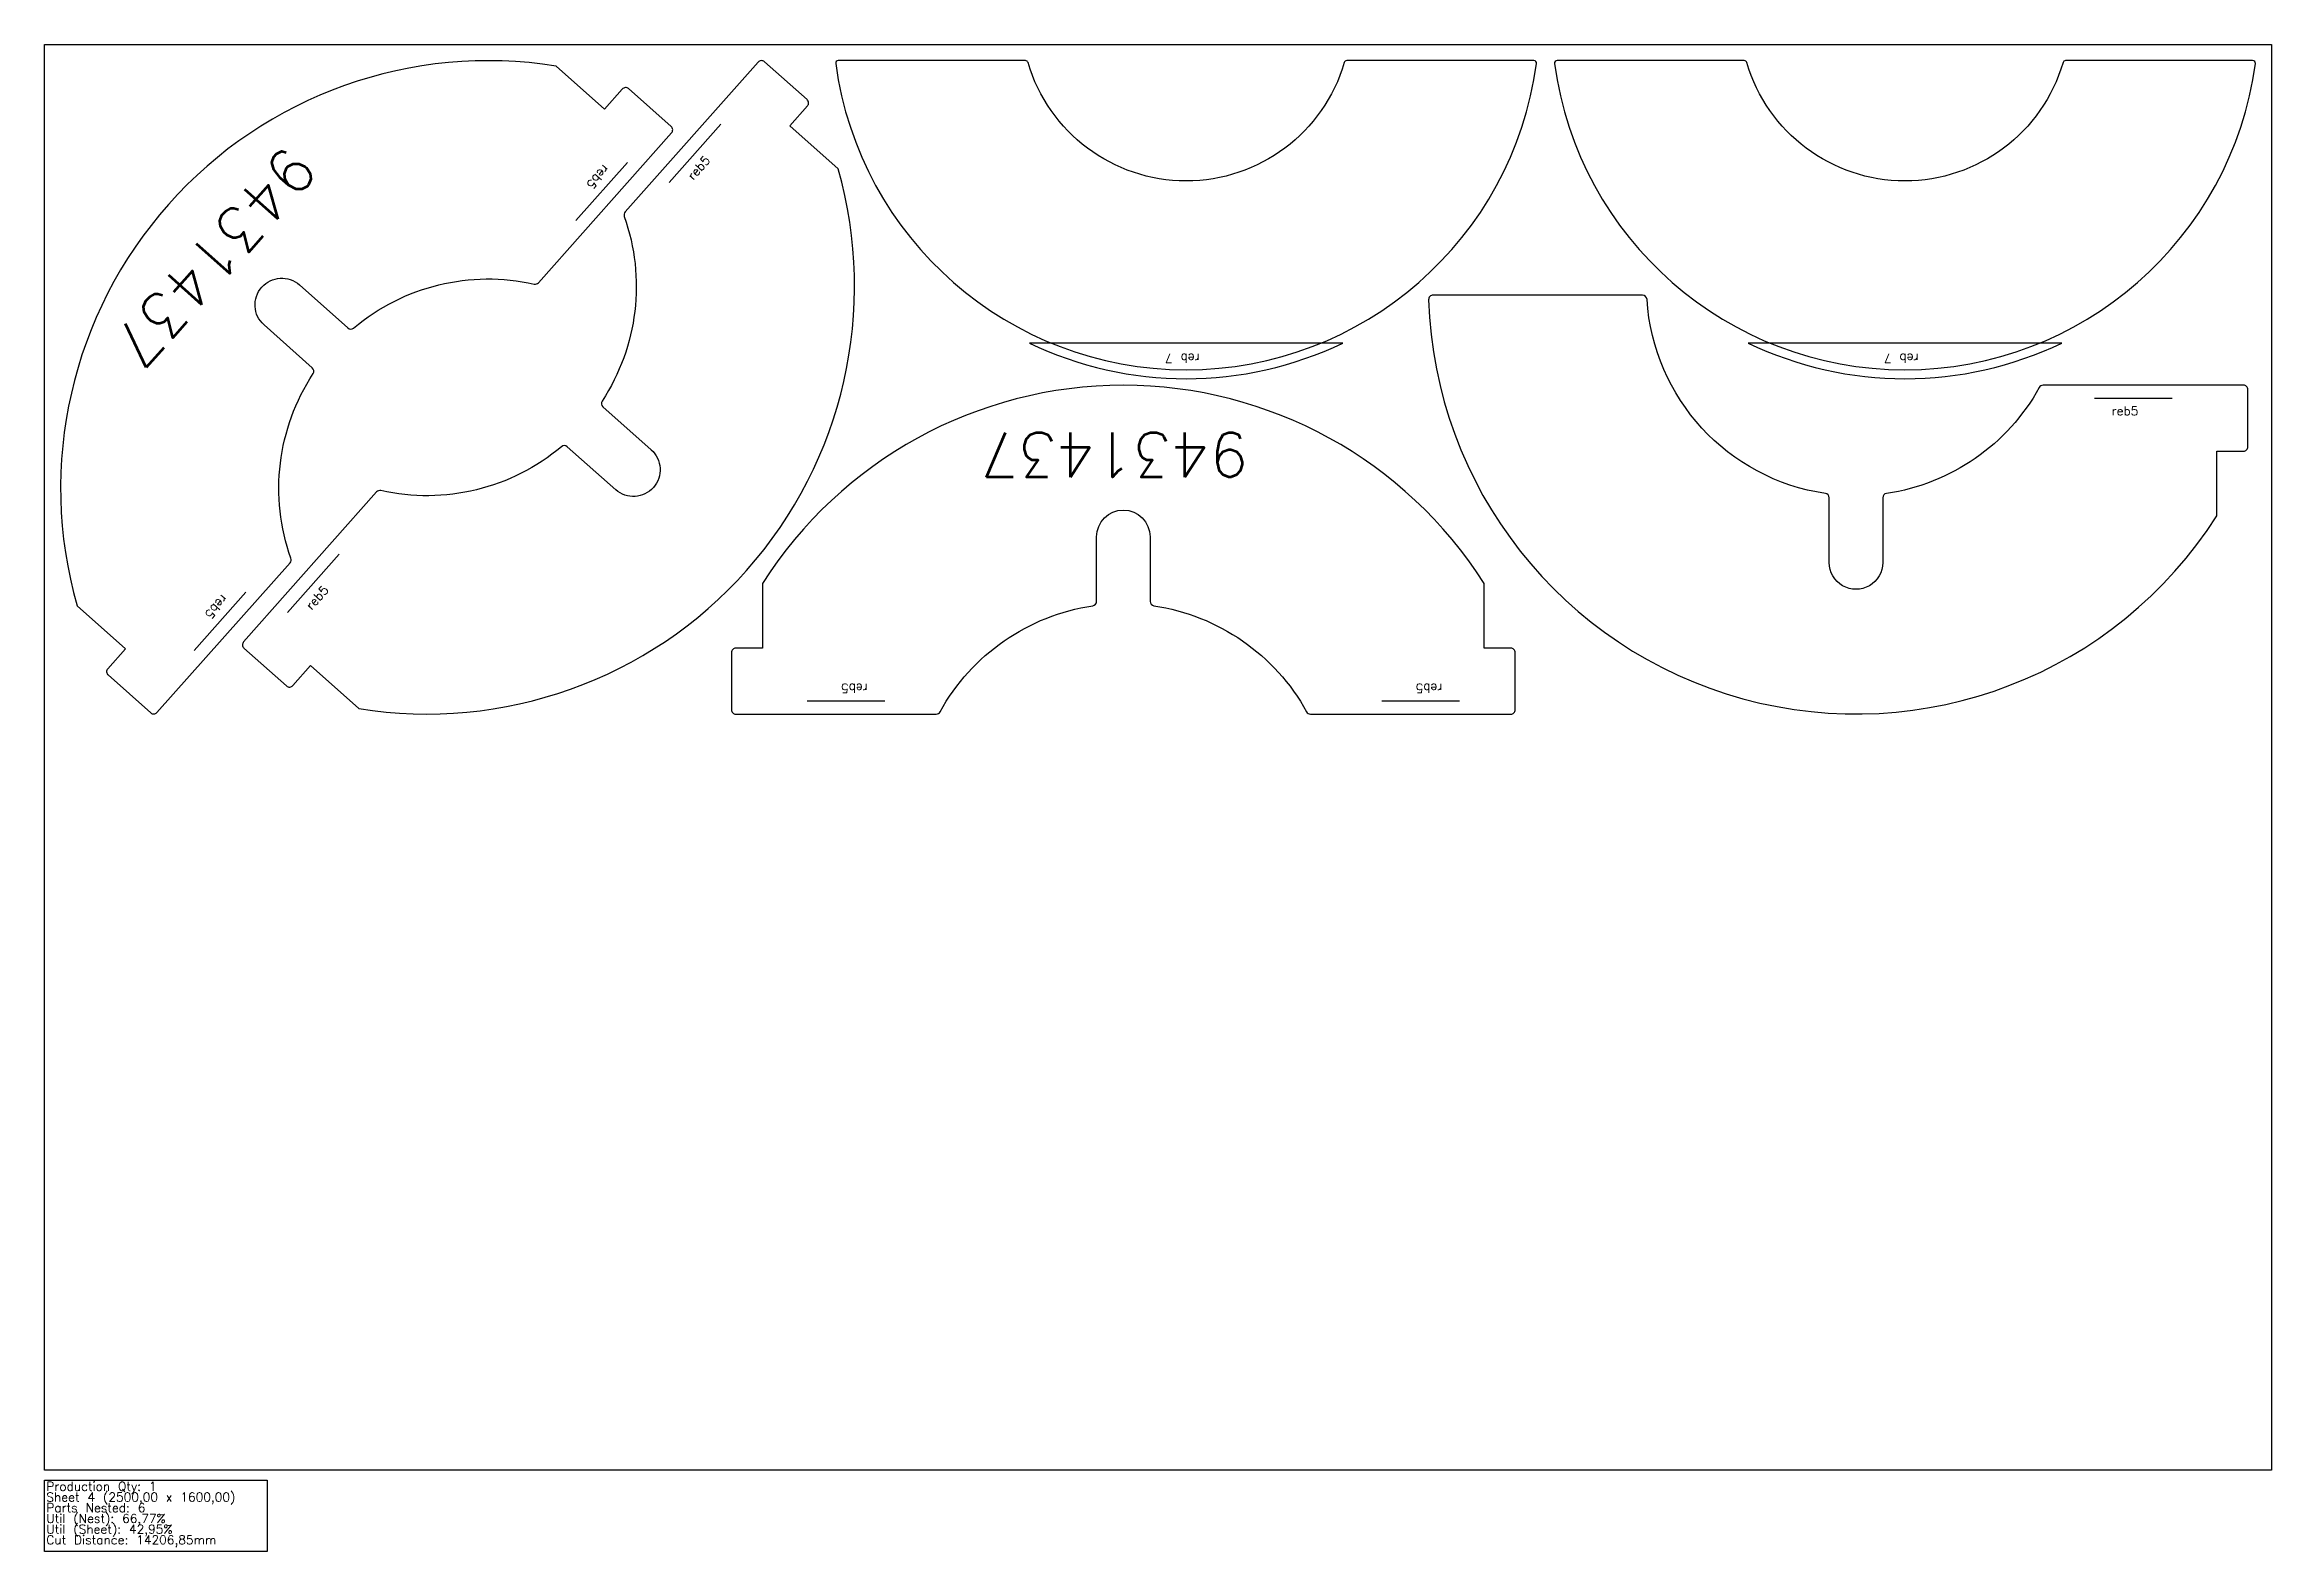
# Model space of a CAD drawing. Header units: millimetres. Extents: x 7875 to 10375, y 169 to 1860.
import ezdxf

# ---------------------------------------------------------------- set-up
doc = ezdxf.new("R2010")
doc.units = ezdxf.units.MM
for name, color, linetype in [('1LBR006657', 7, 'Continuous'), ('9431437', 7, 'Continuous'), ('Rebaixo', 7, 'Continuous'), ('Stats', 7, 'Continuous'), ('Texto', 7, 'Continuous')]:
    doc.layers.add(name, color=color, linetype=linetype)
doc.styles.get("Standard").update_dxf_attribs({"font": 'txt.shx'})

msp = doc.modelspace()

# ---------------------------------------------------------------- linework, layer by layer
msp.add_lwpolyline([(7875, 1860), (10375, 1860), (10375, 260), (7875, 260)], close=True)
at = {"layer": '1LBR006657', "color": 4}
for points in [[(9336.9, 1842, 0.332779), (9334.1, 1839.8, -0.748442), (8979.1, 1839.8, 0.332779), (8976.2, 1842), (8766.1, 1842, 0.454308), (8763.2, 1838.6, 0.873421), (9550, 1838.6, 0.454308), (9547, 1842)], [(10143.9, 1842, 0.332779), (10141, 1839.8, -0.748442), (9786, 1839.8, 0.332779), (9783.1, 1842), (9573.1, 1842, 0.454308), (9570.1, 1838.6, 0.873421), (10356.9, 1838.6, 0.454308), (10353.9, 1842)]]:
    msp.add_lwpolyline(points, format="xyb", close=True, dxfattribs=at)
at = {"layer": '9431437', "color": 2}
for points in [[(8161.2, 1590.2), (8215.5, 1542, 0.371968), (8222, 1541.9, -0.234139), (8424.8, 1591.2, 0.273084), (8429.6, 1592.7), (8578.9, 1760.9, 0.414214), (8578.5, 1768), (8530.7, 1810.5, 0.414214), (8523.6, 1810), (8503.7, 1787.6), (8449.4, 1835.8, 0.549053), (7911.5, 1230.2), (7965.8, 1182), (7945.9, 1159.5, 0.414214), (7946.3, 1152.5), (7994.2, 1110, 0.414214), (8001.2, 1110.4), (8150.6, 1278.5, 0.273084), (8151.5, 1283.5, -0.234139), (8176.5, 1490.7, 0.371968), (8175.6, 1497.2), (8121.4, 1545.4, -0.999997)], [(8516.2, 1360.4), (8461.9, 1408.6, 0.371968), (8455.4, 1408.7, -0.234139), (8252.6, 1359.4, 0.273084), (8247.8, 1357.9), (8098.4, 1189.7, 0.414214), (8098.9, 1182.7), (8146.7, 1140.2, 0.414214), (8153.8, 1140.6), (8173.7, 1163), (8228, 1114.8, 0.549053), (8765.9, 1720.4), (8711.5, 1768.7), (8731.5, 1791.1, 0.414214), (8731, 1798.2), (8683.2, 1840.7, 0.414214), (8676.1, 1840.2), (8526.8, 1672.1, 0.273084), (8525.8, 1667.1, -0.234139), (8500.9, 1459.9, 0.371968), (8501.7, 1453.5), (8556, 1405.3, -0.999998)], [(9942.8, 1356.2, 0.371968), (9938.6, 1351.3), (9938.6, 1278.7, -1.000004), (9878.6, 1278.7), (9878.6, 1351.3, 0.371968), (9874.3, 1356.2, -0.354271), (9674, 1574, 0.396012), (9669, 1578.7), (9433.8, 1578.7, 0.423495), (9428.8, 1573.6, 0.73813), (10313.6, 1331.1), (10313.6, 1403.7), (10343.6, 1403.7, 0.414214), (10348.6, 1408.7), (10348.6, 1472.7, 0.414214), (10343.6, 1477.7), (10118.7, 1477.7, 0.273084), (10114.3, 1475.1, -0.234139)], [(9116.1, 1307.6), (9116.1, 1235.1, 0.371968), (9120.4, 1230.1, -0.234139), (9291.8, 1111.2, 0.273084), (9296.2, 1108.6), (9521.1, 1108.6, 0.414214), (9526.1, 1113.6), (9526.1, 1177.6, 0.414214), (9521.1, 1182.6), (9491.1, 1182.6), (9491.1, 1255.3, 0.549053), (8681.1, 1255.3), (8681.1, 1182.6), (8651.1, 1182.6, 0.414214), (8646.1, 1177.6), (8646.1, 1113.6, 0.414214), (8651.1, 1108.6), (8876, 1108.6, 0.273084), (8880.4, 1111.2, -0.234139), (9051.8, 1230.1, 0.371968), (9056.1, 1235.1), (9056.1, 1307.6, -0.999997)]]:
    msp.add_lwpolyline(points, format="xyb", close=True, dxfattribs=at)
at = {"layer": 'Rebaixo', "color": 2}
for p, q in [((8634.3, 1770.6), (8576.2, 1705.1)), ((8471.4, 1662.4), (8529.5, 1727.8)), ((10263.7, 1462.7), (10176.2, 1462.7)), ((8205.9, 1288.2), (8147.9, 1222.8)), ((8043.1, 1180.1), (8101.1, 1245.5)), ((8731, 1123.6), (8818.4, 1123.6)), ((9376.1, 1123.6), (9463.5, 1123.6))]:
    msp.add_line(p, q, dxfattribs=at)
at = {"layer": 'Rebaixo', "color": 4}
for points in [[(9332.5, 1525), (8980.6, 1525, 0.227331)], [(10139.5, 1525), (9787.6, 1525, 0.227331)]]:
    msp.add_lwpolyline(points, format="xyb", close=True, dxfattribs=at)
at = {"layer": 'Stats', "color": 151}
msp.add_lwpolyline([(7875, 248.9), (8125, 248.9), (8125, 168.9), (7875, 168.9), (7875, 248.9)], close=True, dxfattribs=at)

# ---------------------------------------------------------------- texts
at = {"layer": 'Rebaixo', "color": 2, "char_height": 10, "width": 39.618, "attachment_point": 7}
for insert, rotation in [((8603.2, 1707.1), 48.3927), ((8502.6, 1725.9), 228.3927), ((8174.8, 1224.8), 48.3927), ((8074.2, 1243.5), 228.3927), ((8799.1, 1142.5), 180), ((9444.2, 1142.5), 180)]:
    msp.add_mtext('reb5', dxfattribs=dict(at, insert=insert, rotation=rotation))
at = {"layer": 'Rebaixo', "color": 4, "char_height": 10, "attachment_point": 1, "rotation": 180}
for insert in [(9171.8, 1502.9), (9978.8, 1502.9)]:
    msp.add_mtext_dynamic_manual_height_columns('reb 7', width=107.888, gutter_width=12.5, heights=[0], dxfattribs=dict(at, insert=insert))
at = {"layer": 'Rebaixo', "color": 2, "insert": (10195.6, 1443.9), "char_height": 10, "width": 39.618, "attachment_point": 7}
msp.add_mtext('reb5', dxfattribs=at)
at = {"layer": 'Stats', "color": 60}
for s, p in [('Sheet 4 (2500,00 x 1600,00)', (7877, 224.9)), ('Production Qty: 1', (7877, 236.9)), ('Parts Nested: 6', (7877, 212.9)), ('Util (Nest): 66,77%', (7877, 200.9)), ('Util (Sheet): 42,95%%%', (7877, 188.9)), ('Cut Distance: 14206,85mm', (7877, 176.9))]:
    msp.add_text(s, height=10, dxfattribs=at).set_placement(p)
at = {"layer": 'Texto', "color": 2, "char_height": 50, "width": 338.768, "attachment_point": 1}
for insert, rotation in [((8184.1, 1716.9), 228.3927), ((9226, 1374.6), 180)]:
    msp.add_mtext('9431437', dxfattribs=dict(at, insert=insert, rotation=rotation))

doc.saveas('drawing.dxf')
